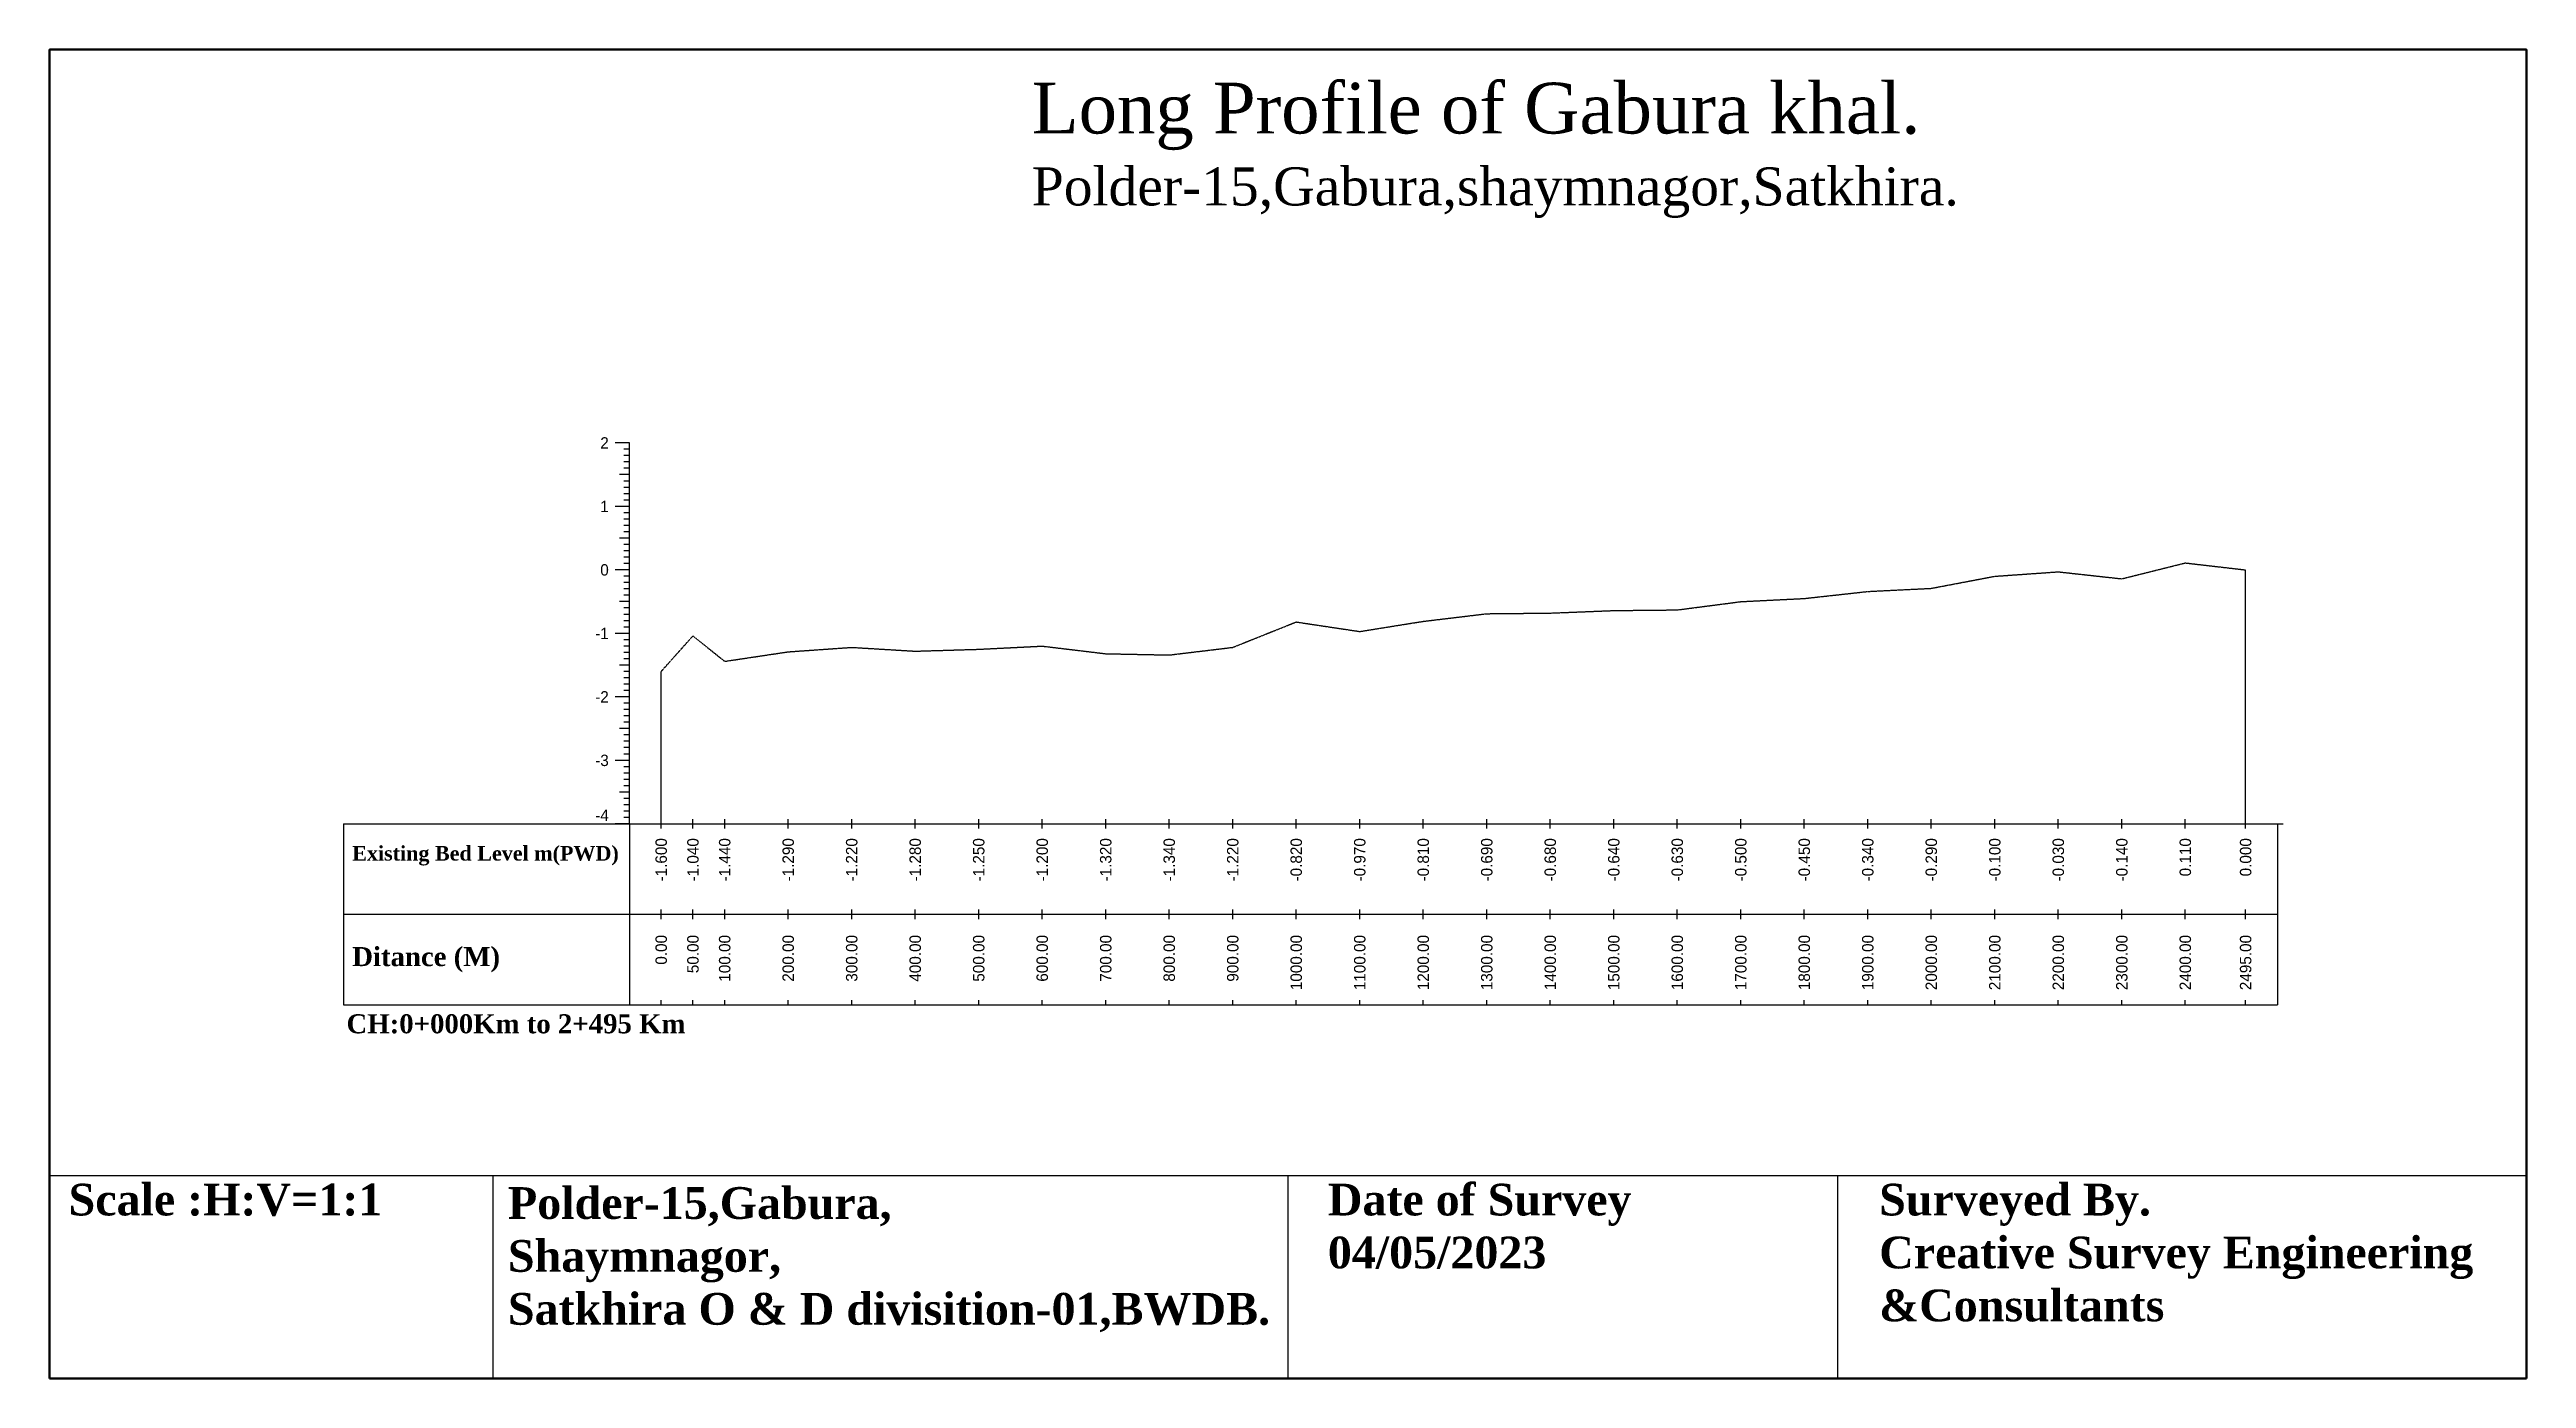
# Model space of a CAD drawing. Header units: inches. Extents: x -3235 to 666, y -578 to 1515.
import ezdxf
from ezdxf.enums import TextEntityAlignment as Align

# ---------------------------------------------------------------- set-up
doc = ezdxf.new("R2010")
doc.units = ezdxf.units.IN
doc.header["$MEASUREMENT"] = 0
doc.linetypes.add('HIDDEN', pattern=[0.375, 0.25, -0.125])
doc.layers.add('CS_Drawing', color=7, linetype='Continuous')
doc.layers.add('GL', color=3, linetype='HIDDEN')
doc.styles.add('romans', font='romans.shx')

msp = doc.modelspace()

# ---------------------------------------------------------------- linework, layer by layer
for p, q in [((-3234.8, -258.3), (-3234.8, -578.2)), ((-2536.7, -258.3), (-2536.7, -578.2)), ((-1284.7, -258.3), (-1284.7, -578.2)), ((-419.6, -258.3), (-419.6, -578.2))]:
    msp.add_line(p, q)
at = {"color": 4, "lineweight": 50}
for points in [[(-3234.8, -578.2), (-3234.8, 1515), (665.5, 1515), (665.5, -578.2)], [(-3234.8, -578.2), (665.5, -578.2)]]:
    msp.add_lwpolyline(points, dxfattribs=at)
msp.add_lwpolyline([(-3234.8, -258.3), (665.5, -258.3)])
at = {"layer": 'CS_Drawing'}
for p, q in [((-2321.7, 895.4), (-2344.2, 895.4)), ((-2321.7, 895.4), (-2337.4, 895.4)), ((-2321.7, 895.4), (-2330.7, 895.4)), ((-2321.7, 885.4), (-2330.7, 885.4)), ((-2321.7, 875.4), (-2330.7, 875.4)), ((-2321.7, 865.4), (-2330.7, 865.4)), ((-2321.7, 295.4), (-2321.7, 895.4)), ((-2321.7, 845.4), (-2337.4, 845.4)), ((-2321.7, 855.4), (-2330.7, 855.4)), ((-2321.7, 845.4), (-2330.7, 845.4)), ((-2321.7, 835.4), (-2330.7, 835.4)), ((-2321.7, 825.4), (-2330.7, 825.4)), ((-2321.7, 795.4), (-2344.2, 795.4)), ((-2321.7, 795.4), (-2337.4, 795.4)), ((-2321.7, 815.4), (-2330.7, 815.4)), ((-2321.7, 805.4), (-2330.7, 805.4)), ((-2321.7, 795.4), (-2330.7, 795.4)), ((-2321.7, 785.4), (-2330.7, 785.4)), ((-2321.7, 745.4), (-2337.4, 745.4)), ((-2321.7, 775.4), (-2330.7, 775.4)), ((-2321.7, 765.4), (-2330.7, 765.4)), ((-2321.7, 755.4), (-2330.7, 755.4)), ((-2321.7, 745.4), (-2330.7, 745.4)), ((-2321.7, 735.4), (-2330.7, 735.4)), ((-2321.7, 725.4), (-2330.7, 725.4)), ((-2321.7, 715.4), (-2330.7, 715.4)), ((-2321.7, 705.4), (-2330.7, 705.4)), ((-2321.7, 695.4), (-2344.2, 695.4)), ((-2321.7, 695.4), (-2337.4, 695.4)), ((-2321.7, 695.4), (-2330.7, 695.4)), ((-2321.7, 685.4), (-2330.7, 685.4)), ((-2321.7, 675.4), (-2330.7, 675.4)), ((-2321.7, 665.4), (-2330.7, 665.4)), ((223.3, 295.4), (223.3, 695.4)), ((-2321.7, 645.4), (-2337.4, 645.4)), ((-2321.7, 655.4), (-2330.7, 655.4)), ((-2321.7, 645.4), (-2330.7, 645.4)), ((-2321.7, 635.4), (-2330.7, 635.4)), ((-2321.7, 625.4), (-2330.7, 625.4)), ((-2321.7, 595.4), (-2344.2, 595.4)), ((-2321.7, 595.4), (-2337.4, 595.4)), ((-2321.7, 615.4), (-2330.7, 615.4)), ((-2321.7, 605.4), (-2330.7, 605.4)), ((-2321.7, 595.4), (-2330.7, 595.4)), ((-2321.7, 585.4), (-2330.7, 585.4)), ((-2321.7, 575.4), (-2330.7, 575.4)), ((-2321.7, 565.4), (-2330.7, 565.4)), ((-2321.7, 555.4), (-2330.7, 555.4)), ((-2321.7, 545.4), (-2337.4, 545.4)), ((-2321.7, 545.4), (-2330.7, 545.4)), ((-2321.7, 535.4), (-2330.7, 535.4)), ((-2321.7, 525.4), (-2330.7, 525.4)), ((-2321.7, 515.4), (-2330.7, 515.4)), ((-2271.7, 295.4), (-2271.7, 535.4)), ((-2321.7, 495.4), (-2344.2, 495.4)), ((-2321.7, 495.4), (-2337.4, 495.4)), ((-2321.7, 505.4), (-2330.7, 505.4)), ((-2321.7, 495.4), (-2330.7, 495.4)), ((-2321.7, 485.4), (-2330.7, 485.4)), ((-2321.7, 475.4), (-2330.7, 475.4)), ((-2321.7, 445.4), (-2337.4, 445.4)), ((-2321.7, 465.4), (-2330.7, 465.4)), ((-2321.7, 455.4), (-2330.7, 455.4)), ((-2321.7, 445.4), (-2330.7, 445.4)), ((-2321.7, 435.4), (-2330.7, 435.4)), ((-2321.7, 395.4), (-2344.2, 395.4)), ((-2321.7, 395.4), (-2337.4, 395.4)), ((-2321.7, 425.4), (-2330.7, 425.4)), ((-2321.7, 415.4), (-2330.7, 415.4)), ((-2321.7, 405.4), (-2330.7, 405.4)), ((-2321.7, 395.4), (-2330.7, 395.4)), ((-2321.7, 385.4), (-2330.7, 385.4)), ((-2321.7, 375.4), (-2330.7, 375.4)), ((-2321.7, 365.4), (-2330.7, 365.4)), ((-2321.7, 355.4), (-2330.7, 355.4)), ((-2321.7, 345.4), (-2337.4, 345.4)), ((-2321.7, 345.4), (-2330.7, 345.4)), ((-2321.7, 335.4), (-2330.7, 335.4)), ((-2321.7, 325.4), (-2330.7, 325.4)), ((-2321.7, 315.4), (-2330.7, 315.4)), ((-2771.7, 295.4), (-2321.7, 295.4)), ((-2771.7, 295.4), (-2771.7, 10.4)), ((-2321.7, 295.4), (-2344.2, 295.4)), ((-2321.7, 295.4), (-2337.4, 295.4)), ((-2321.7, 305.4), (-2330.7, 305.4)), ((-2321.7, 295.4), (-2330.7, 295.4)), ((-2321.7, 295.4), (273.3, 295.4)), ((-2321.7, 295.4), (-2321.7, 10.4)), ((-2271.7, 287.9), (-2271.7, 302.9)), ((-2221.7, 287.9), (-2221.7, 302.9)), ((-2171.7, 287.9), (-2171.7, 302.9)), ((-2071.7, 287.9), (-2071.7, 302.9)), ((-1971.7, 287.9), (-1971.7, 302.9)), ((-1871.7, 287.9), (-1871.7, 302.9)), ((-1771.7, 287.9), (-1771.7, 302.9)), ((-1671.7, 287.9), (-1671.7, 302.9)), ((-1571.7, 287.9), (-1571.7, 302.9)), ((-1471.7, 287.9), (-1471.7, 302.9)), ((-1371.7, 287.9), (-1371.7, 302.9)), ((-1271.7, 287.9), (-1271.7, 302.9)), ((-1171.7, 287.9), (-1171.7, 302.9)), ((-1071.7, 287.9), (-1071.7, 302.9)), ((-971.7, 287.9), (-971.7, 302.9)), ((-871.7, 287.9), (-871.7, 302.9)), ((-771.7, 287.9), (-771.7, 302.9)), ((-671.7, 287.9), (-671.7, 302.9)), ((-571.7, 287.9), (-571.7, 302.9)), ((-471.7, 287.9), (-471.7, 302.9)), ((-371.7, 287.9), (-371.7, 302.9)), ((-271.7, 287.9), (-271.7, 302.9)), ((-171.7, 287.9), (-171.7, 302.9)), ((-71.7, 287.9), (-71.7, 302.9)), ((28.3, 287.9), (28.3, 302.9)), ((128.3, 287.9), (128.3, 302.9)), ((223.3, 287.9), (223.3, 302.9)), ((273.3, 295.4), (282.3, 295.4)), ((273.3, 295.4), (273.3, 10.4)), ((-2271.7, 145.4), (-2271.7, 160.4)), ((-2221.7, 145.4), (-2221.7, 160.4)), ((-2171.7, 145.4), (-2171.7, 160.4)), ((-2071.7, 145.4), (-2071.7, 160.4)), ((-1971.7, 145.4), (-1971.7, 160.4)), ((-1871.7, 145.4), (-1871.7, 160.4)), ((-1771.7, 145.4), (-1771.7, 160.4)), ((-1671.7, 145.4), (-1671.7, 160.4)), ((-1571.7, 145.4), (-1571.7, 160.4)), ((-1471.7, 145.4), (-1471.7, 160.4)), ((-1371.7, 145.4), (-1371.7, 160.4)), ((-1271.7, 145.4), (-1271.7, 160.4)), ((-1171.7, 145.4), (-1171.7, 160.4)), ((-1071.7, 145.4), (-1071.7, 160.4)), ((-971.7, 145.4), (-971.7, 160.4)), ((-871.7, 145.4), (-871.7, 160.4)), ((-771.7, 145.4), (-771.7, 160.4)), ((-671.7, 145.4), (-671.7, 160.4)), ((-571.7, 145.4), (-571.7, 160.4)), ((-471.7, 145.4), (-471.7, 160.4)), ((-371.7, 145.4), (-371.7, 160.4)), ((-271.7, 145.4), (-271.7, 160.4)), ((-171.7, 145.4), (-171.7, 160.4)), ((-71.7, 145.4), (-71.7, 160.4)), ((28.3, 145.4), (28.3, 160.4)), ((128.3, 145.4), (128.3, 160.4)), ((223.3, 145.4), (223.3, 160.4)), ((-2771.7, 152.9), (-2321.7, 152.9)), ((-2321.7, 152.9), (273.3, 152.9)), ((-2321.7, 152.9), (273.3, 152.9)), ((-2771.7, 10.4), (-2321.7, 10.4)), ((-2321.7, 10.4), (273.3, 10.4)), ((-2271.7, 10.4), (-2271.7, 17.9)), ((-2221.7, 10.4), (-2221.7, 17.9)), ((-2171.7, 10.4), (-2171.7, 17.9)), ((-2071.7, 10.4), (-2071.7, 17.9)), ((-1971.7, 10.4), (-1971.7, 17.9)), ((-1871.7, 10.4), (-1871.7, 17.9)), ((-1771.7, 10.4), (-1771.7, 17.9)), ((-1671.7, 10.4), (-1671.7, 17.9)), ((-1571.7, 10.4), (-1571.7, 17.9)), ((-1471.7, 10.4), (-1471.7, 17.9)), ((-1371.7, 10.4), (-1371.7, 17.9)), ((-1271.7, 10.4), (-1271.7, 17.9)), ((-1171.7, 10.4), (-1171.7, 17.9)), ((-1071.7, 10.4), (-1071.7, 17.9)), ((-971.7, 10.4), (-971.7, 17.9)), ((-871.7, 10.4), (-871.7, 17.9)), ((-771.7, 10.4), (-771.7, 17.9)), ((-671.7, 10.4), (-671.7, 17.9)), ((-571.7, 10.4), (-571.7, 17.9)), ((-471.7, 10.4), (-471.7, 17.9)), ((-371.7, 10.4), (-371.7, 17.9)), ((-271.7, 10.4), (-271.7, 17.9)), ((-171.7, 10.4), (-171.7, 17.9)), ((-71.7, 10.4), (-71.7, 17.9)), ((28.3, 10.4), (28.3, 17.9)), ((128.3, 10.4), (128.3, 17.9)), ((223.3, 10.4), (223.3, 17.9))]:
    msp.add_line(p, q, dxfattribs=at)
at = {"layer": 'GL', "color": 5}
msp.add_lwpolyline([(-2271.7, 535.4), (-2221.7, 591.4), (-2171.7, 551.4), (-2071.7, 566.4), (-1971.7, 573.4), (-1871.7, 567.4), (-1771.7, 570.4), (-1671.7, 575.4), (-1571.7, 563.4), (-1471.7, 561.4), (-1371.7, 573.4), (-1271.7, 613.4), (-1171.7, 598.4), (-1071.7, 614.4), (-971.7, 626.4), (-871.7, 627.4), (-771.7, 631.4), (-671.7, 632.4), (-571.7, 645.4), (-471.7, 650.4), (-371.7, 661.4), (-271.7, 666.4), (-171.7, 685.4), (-71.7, 692.4), (28.3, 681.4), (128.3, 706.4), (223.3, 695.4), (223.3, 695.4)], dxfattribs=at)

# ---------------------------------------------------------------- texts
at = {"attachment_point": 1, "style": 'romans'}
for s, insert, char_height, width in [('{\\fTimes New Roman|b0|i0|c0|p18;\\H1.6x;Long Profile of Gabura khal. \\H0.75x;Polder-15,Gabura,shaymnagor,Satkhira.}', (-1688.1, 1462.8), 50, 1415.974), ('{\\fTimes New Roman|b1|i0|c0|p18;Existing Bed Level m(PWD)}', (-2758.2, 260.5), 23, 473.006), ('{\\fTimes New Roman|b1|i0|c0|p18;Ditance (M)}', (-2758.2, 101.3), 30, 473.006), ('{\\fTimes New Roman|b1|i0|c0|p18;CH:0+000Km to 2+495 Km}', (-2767.2, -4.5), 30, 581.755), ('{\\fTimes New Roman|b1|i0|c0|p18;Scale :H:V=1:1}', (-3204.8, -271.4), 50, 650.929), ('{\\fTimes New Roman|b1|i0|c0|p18;Date of Survey\\P04/05/2023}', (-1221.9, -271.4), 50, 650.929), ('{\\fTimes New Roman|b1|i0|c0|p18;Surveyed By.\\PCreative Survey Engineering &Consultants}', (-353.7, -271.4), 50, 980.272), ('{\\fTimes New Roman|b1|i0|c0|p18;Polder-15,Gabura,                                 Shaymnagor,                                                   Satkhira O & D divisition-01,BWDB.}', (-2513, -276.8), 50, 1423.84)]:
    msp.add_mtext(s, dxfattribs=dict(at, insert=insert, char_height=char_height, width=width))
at = {"layer": 'CS_Drawing'}
for s, p in [('2', (-2354.2, 895.4)), ('1', (-2354.2, 795.4)), ('0', (-2354.2, 695.4)), ('-1', (-2354.2, 595.4)), ('-2', (-2354.2, 495.4)), ('-3', (-2354.2, 395.4))]:
    msp.add_text(s, height=18, dxfattribs=at).set_placement(p, align=Align.MIDDLE_RIGHT)
msp.add_text('-4', height=18, dxfattribs=at).set_placement((-2354.2, 299.9), align=Align.RIGHT)
for s, p in [('-1.600', (-2271.7, 272.9)), ('-1.040', (-2221.7, 272.9)), ('-1.440', (-2171.7, 272.9)), ('-1.290', (-2071.7, 272.9)), ('-1.220', (-1971.7, 272.9)), ('-1.280', (-1871.7, 272.9)), ('-1.250', (-1771.7, 272.9)), ('-1.200', (-1671.7, 272.9)), ('-1.320', (-1571.7, 272.9)), ('-1.340', (-1471.7, 272.9)), ('-1.220', (-1371.7, 272.9)), ('-0.820', (-1271.7, 272.9)), ('-0.970', (-1171.7, 272.9)), ('-0.810', (-1071.7, 272.9)), ('-0.690', (-971.7, 272.9)), ('-0.680', (-871.7, 272.9)), ('-0.640', (-771.7, 272.9)), ('-0.630', (-671.7, 272.9)), ('-0.500', (-571.7, 272.9)), ('-0.450', (-471.7, 272.9)), ('-0.340', (-371.7, 272.9)), ('-0.290', (-271.7, 272.9)), ('-0.100', (-171.7, 272.9)), ('-0.030', (-71.7, 272.9)), ('-0.140', (28.3, 272.9)), ('0.110', (128.3, 272.9)), ('0.000', (223.3, 272.9)), ('0.00', (-2271.7, 120.4)), ('50.00', (-2221.7, 120.4)), ('100.00', (-2171.7, 120.4)), ('200.00', (-2071.7, 120.4)), ('300.00', (-1971.7, 120.4)), ('400.00', (-1871.7, 120.4)), ('500.00', (-1771.7, 120.4)), ('600.00', (-1671.7, 120.4)), ('700.00', (-1571.7, 120.4)), ('800.00', (-1471.7, 120.4)), ('900.00', (-1371.7, 120.4)), ('1000.00', (-1271.7, 120.4)), ('1100.00', (-1171.7, 120.4)), ('1200.00', (-1071.7, 120.4)), ('1300.00', (-971.7, 120.4)), ('1400.00', (-871.7, 120.4)), ('1500.00', (-771.7, 120.4)), ('1600.00', (-671.7, 120.4)), ('1700.00', (-571.7, 120.4)), ('1800.00', (-471.7, 120.4)), ('1900.00', (-371.7, 120.4)), ('2000.00', (-271.7, 120.4)), ('2100.00', (-171.7, 120.4)), ('2200.00', (-71.7, 120.4)), ('2300.00', (28.3, 120.4)), ('2400.00', (128.3, 120.4)), ('2495.00', (223.3, 120.4))]:
    msp.add_text(s, height=18, rotation=90, dxfattribs=at).set_placement(p, align=Align.MIDDLE_RIGHT)

doc.saveas('drawing.dxf')
